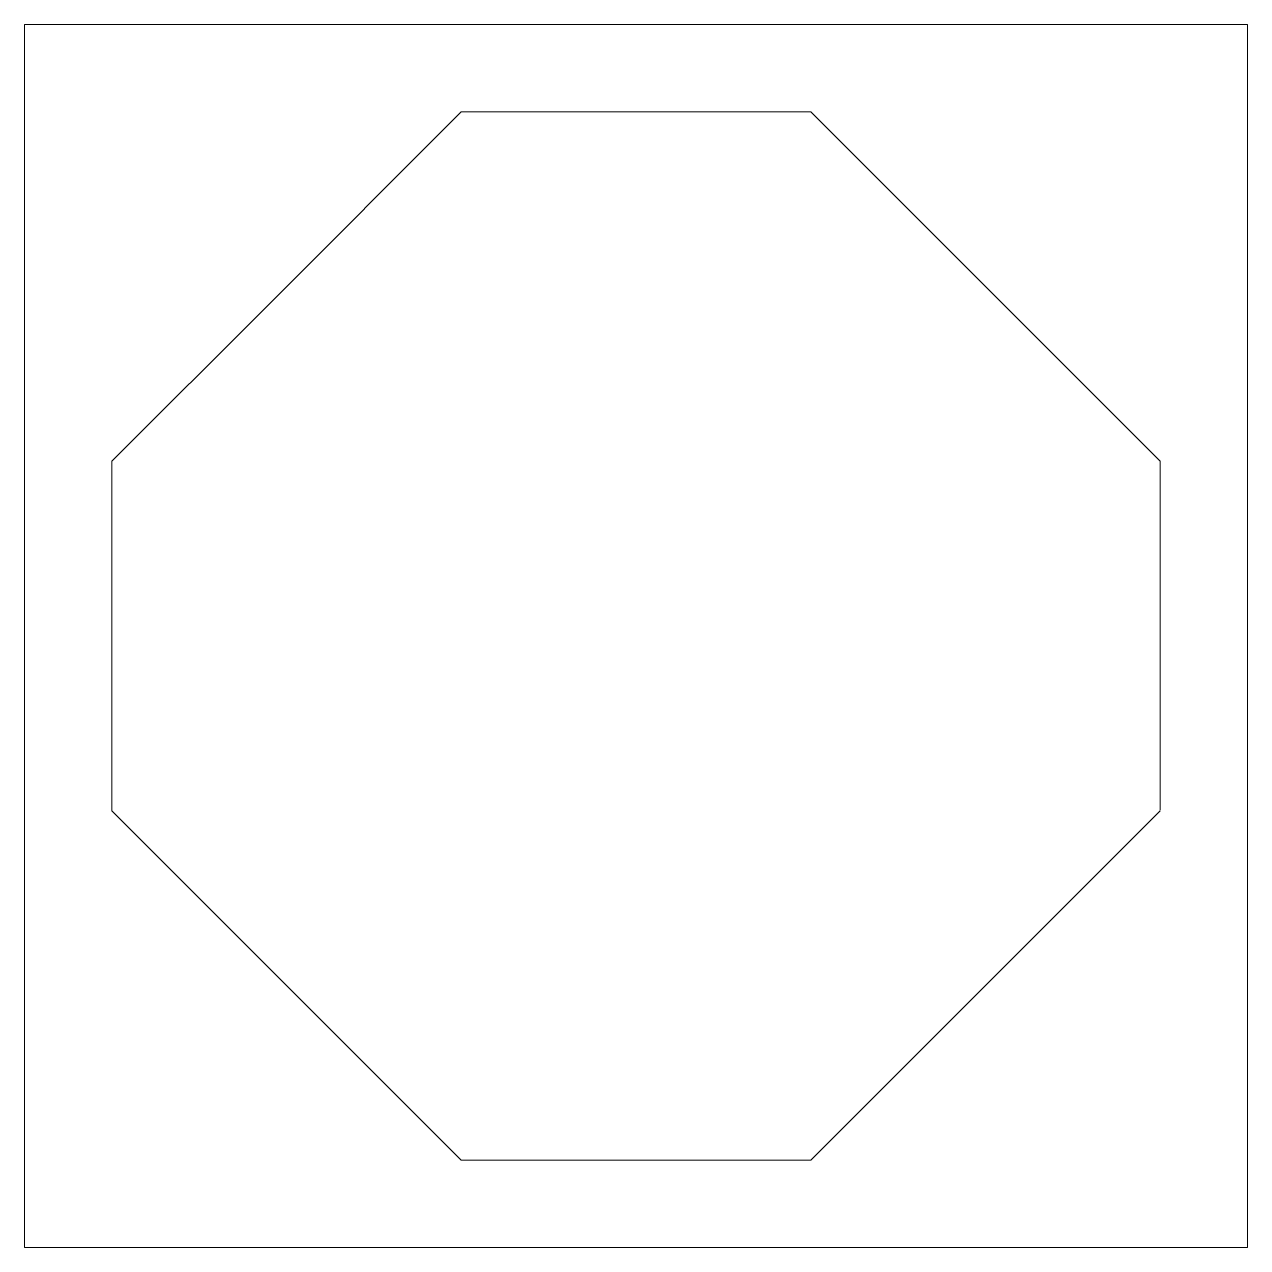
# Model space of a CAD drawing. Header units: millimetres. Extents: x 0 to 14, y 0 to 14.
import ezdxf

# ---------------------------------------------------------------- set-up
doc = ezdxf.new("R2010")
doc.units = ezdxf.units.MM
doc.layers.add('Cut', color=1, linetype='CONTINUOUS', lineweight=0)
doc.layers.add('Engrave', color=7, linetype='CONTINUOUS', lineweight=0)

msp = doc.modelspace()

# ---------------------------------------------------------------- linework, layer by layer
at = {"layer": 'Cut'}
for p, q in [((0, 14), (14, 14)), ((0, 0), (0, 14)), ((14, 14), (14, 0)), ((14, 0), (0, 0))]:
    msp.add_line(p, q, dxfattribs=at)
at = {"layer": 'Engrave'}
for p, q in [((5, 13), (2.78422, 10.78422)), ((9, 13), (5, 13)), ((13, 9), (9, 13)), ((2.78418, 10.78418), (1, 9)), ((1, 9), (1, 5)), ((13, 5.008), (13, 9)), ((1, 5), (5, 1)), ((9, 1), (13, 5)), ((5, 1), (9, 1))]:
    msp.add_line(p, q, dxfattribs=at)

doc.saveas('drawing.dxf')
